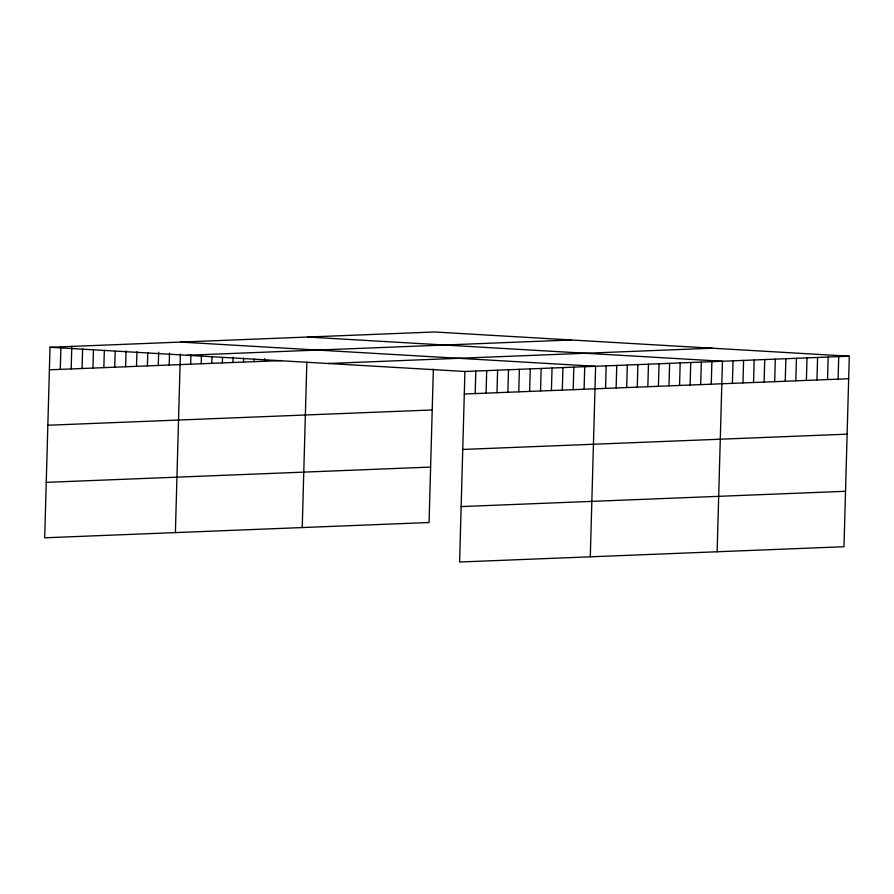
<?xml version="1.0" encoding="UTF-8"?>
<svg xmlns="http://www.w3.org/2000/svg" width="894" height="894" viewBox="0 0 894 894"><rect width="100%" height="100%" fill="white"/><g stroke="black" fill="none" stroke-linecap="round" stroke-linejoin="round"><path stroke-width="1.34" d="M849.3 356.203L464.925 371.479L459.605 562.013L843.981 546.726L849.3 356.203L434.395 331.987L50.019 347.274L44.7 537.797L429.075 522.521L433.355 369.043M60.278 369.367L60.915 346.838M71.174 368.931L71.799 346.403M82.069 368.496L82.617 348.626M92.954 368.071L93.468 349.509M103.849 367.635L104.33 350.403M114.734 367.199L115.181 351.297M125.629 366.763L126.065 350.861M136.514 366.339L136.927 351.755M147.409 365.903L147.778 352.649M158.294 365.467L158.663 352.214M169.19 365.031L169.525 353.108M175.392 532.601L180.376 354.002M190.645 364.182L190.914 354.907M201.217 363.769L201.441 355.812M211.789 363.344L211.979 356.717M222.36 362.919L222.505 357.622M232.932 362.506L233.077 357.198M243.503 362.081L243.615 358.103M254.075 361.668L254.142 359.008M264.635 361.243L264.713 358.595M302.228 527.561L306.843 362.204M475.195 393.572L475.82 371.044M486.079 393.148L486.705 370.619M496.975 392.712L497.6 370.183M507.859 392.276L508.496 369.747M518.755 391.84L519.38 369.311M529.639 391.416L530.276 368.887M540.535 390.98L541.161 368.451M551.419 390.544L552.056 368.015M562.315 390.108L562.941 367.579M573.199 389.683L573.836 367.155M584.095 389.248L584.721 366.719M590.297 556.817L595.616 366.283L180.711 342.078M605.551 388.398L606.188 365.869M616.122 387.974L616.759 365.445M626.694 387.549L627.331 365.02M637.266 387.136L637.891 364.607M647.837 386.711L648.463 364.182M658.409 386.297L659.034 363.769M668.98 385.873L669.606 363.344M679.552 385.448L680.178 362.919M690.112 385.035L690.749 362.506M700.684 384.61L701.321 362.081M711.255 384.197L711.892 361.668M717.133 551.777L722.453 361.243L307.547 337.027M732.398 383.347L733.024 360.818M742.97 382.934L743.596 360.405M753.541 382.509L754.167 359.98M764.113 382.096L764.739 359.556M774.685 381.671L775.31 359.142M785.245 381.246L785.882 358.717M795.816 380.833L796.453 358.304M806.388 380.408L807.014 357.879M816.96 379.995L817.585 357.455M827.531 379.57L828.157 357.041M838.103 379.145L838.728 356.617M186.947 355.264L571.311 339.977M49.394 369.803L281.822 360.561M328.009 363.489L712.384 348.213M464.299 394.008L848.674 378.732M47.84 425.242L432.215 409.955M462.746 449.447L847.121 434.171M46.253 482.358L430.617 467.081M461.159 506.574L845.523 491.287M50.019 347.274L464.925 371.479"/></g></svg>
